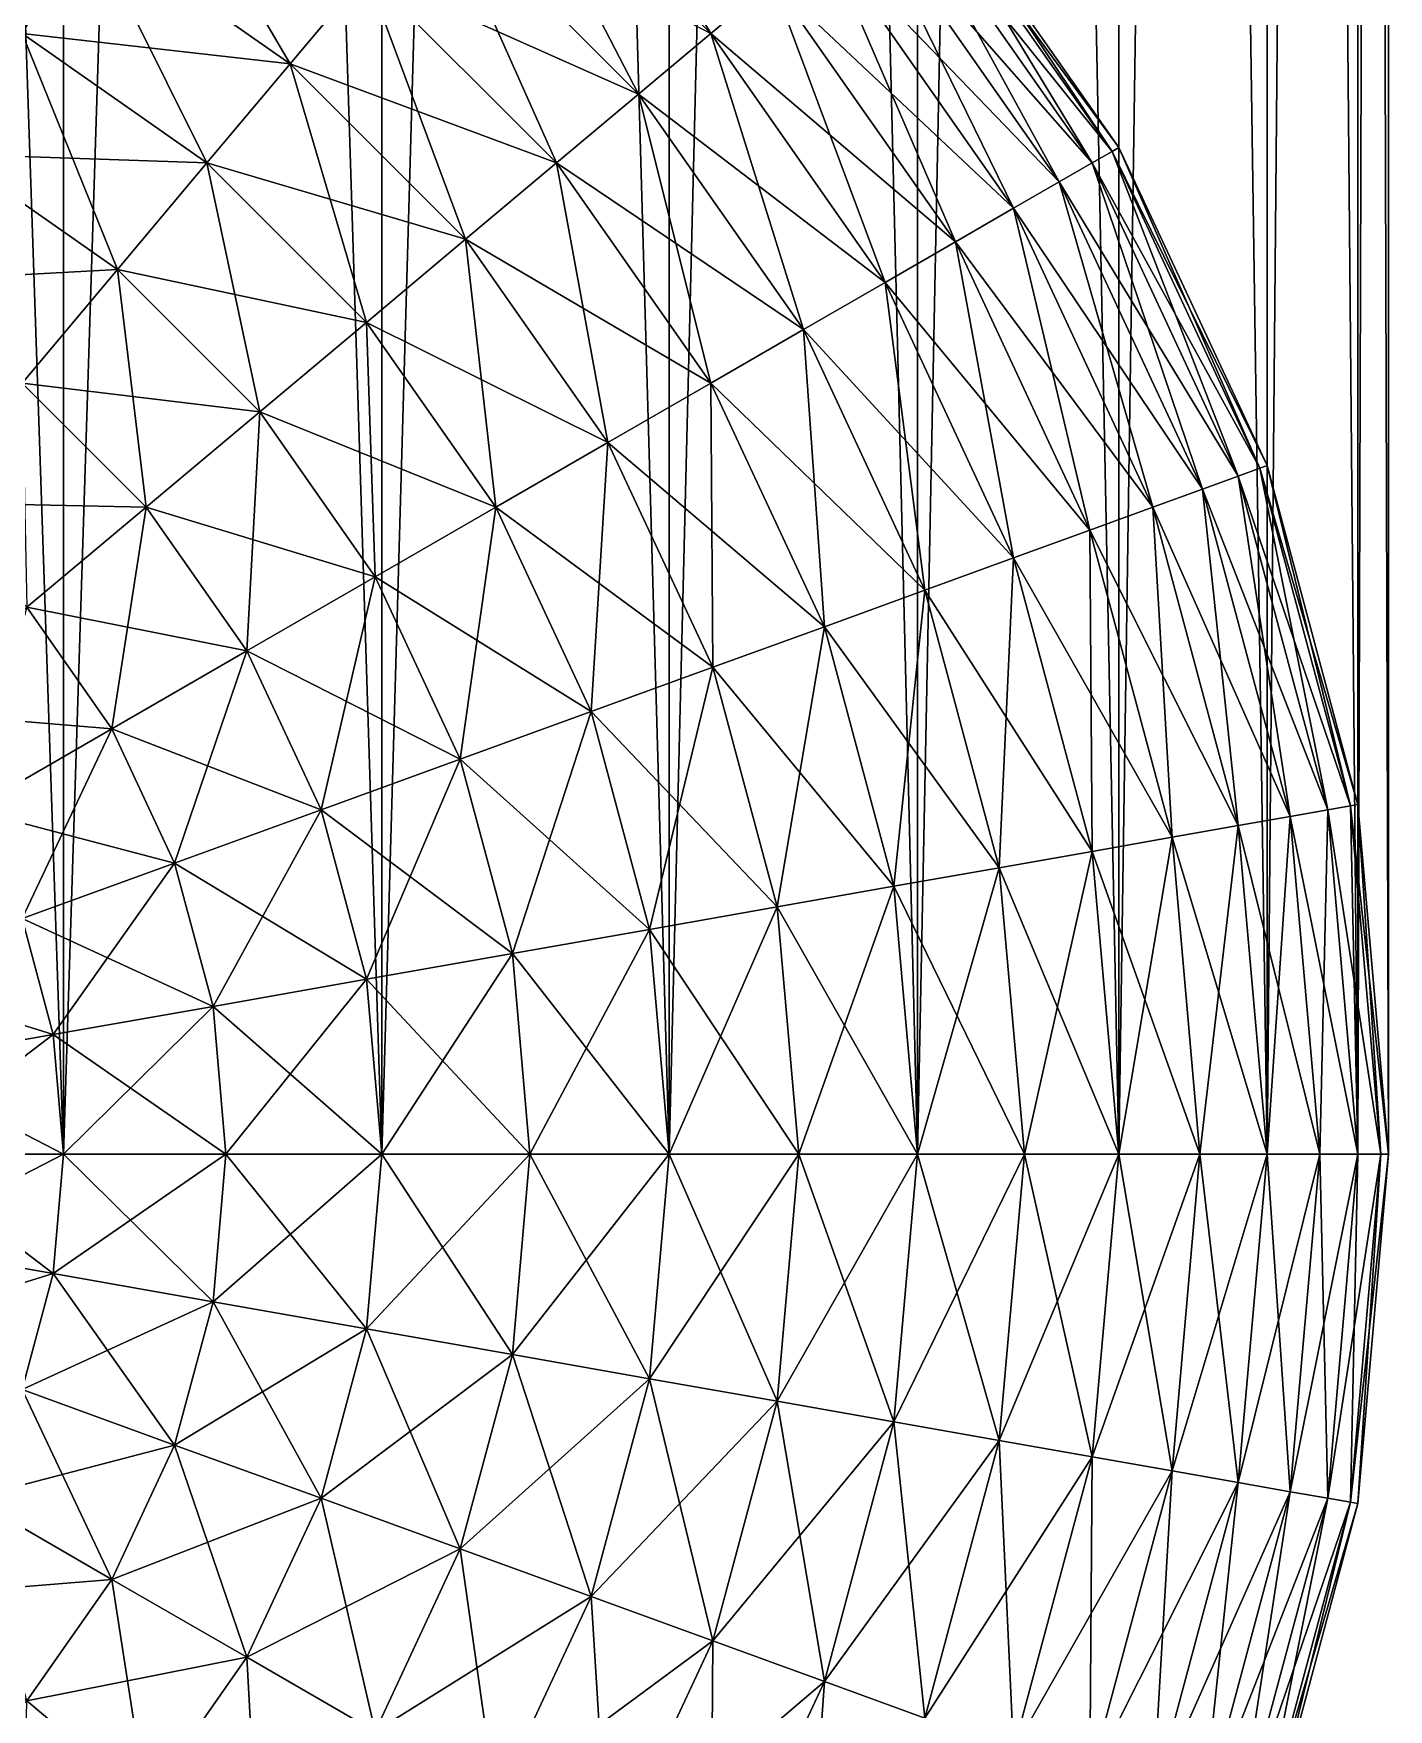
# Model space of a CAD drawing. Header units: metres. Extents: x -7 to 7, y -6 to 6.4.
# Drawn here: x 3.327 to 4, y -5.276 to -4.443 of the extents above; entities that cross this region are included whole.
import ezdxf

# ---------------------------------------------------------------- set-up
doc = ezdxf.new("R2010")
doc.units = ezdxf.units.M

msp = doc.modelspace()

# ---------------------------------------------------------------- linework, layer by layer
at = {"layer": 'Cylinder'}
for points in [[(3.34202, -5, -0.93969), (3.17365, 0, -0.98481), (3.17365, -5, -0.98481)], [(3.34202, -5, -0.93969), (3.34202, 0, -0.93969), (3.17365, 0, -0.98481)], [(3.5, -5, -0.86603), (3.34202, 0, -0.93969), (3.34202, -5, -0.93969)], [(3.5, -5, -0.86603), (3.5, 0, -0.86602), (3.34202, 0, -0.93969)], [(3.64279, -5, -0.76604), (3.5, 0, -0.86602), (3.5, -5, -0.86603)], [(3.64279, -5, -0.76604), (3.64279, 0, -0.76604), (3.5, 0, -0.86602)], [(3.76604, -5, -0.64279), (3.64279, 0, -0.76604), (3.64279, -5, -0.76604)], [(3.76604, -5, -0.64279), (3.76604, 0, -0.64279), (3.64279, 0, -0.76604)], [(3.86602, -5, -0.5), (3.76604, 0, -0.64279), (3.76604, -5, -0.64279)], [(3.86602, -5, -0.5), (3.86602, 0, -0.5), (3.76604, 0, -0.64279)], [(3.93969, -5, -0.34202), (3.86602, 0, -0.5), (3.86602, -5, -0.5)], [(3.93969, -5, -0.34202), (3.93969, 0, -0.34202), (3.86602, 0, -0.5)], [(3.98481, -5, -0.17365), (3.93969, 0, -0.34202), (3.93969, -5, -0.34202)], [(3.98481, -5, -0.17365), (3.98481, 0, -0.17365), (3.93969, 0, -0.34202)], [(3.93969, -5, 0.34202), (3.98481, 0, 0.17365), (3.98481, -5, 0.17365)], [(3.93969, -5, 0.34202), (3.93969, 0, 0.34202), (3.98481, 0, 0.17365)], [(4, -5, 0), (3.98481, 0, -0.17365), (3.98481, -5, -0.17365)], [(4, -5, 0), (4, 0, 0), (3.98481, 0, -0.17365)], [(3.98481, -5, 0.17365), (4, 0, 0), (4, -5, 0)], [(3.98481, -5, 0.17365), (3.98481, 0, 0.17365), (4, 0, 0)], [(3.17365, -5, 0.98481), (3.34202, 0, 0.93969), (3.34202, -5, 0.93969)], [(3.17365, -5, 0.98481), (3.17365, 0, 0.98481), (3.34202, 0, 0.93969)], [(3.34202, -5, 0.93969), (3.5, 0, 0.86603), (3.5, -5, 0.86602)], [(3.34202, -5, 0.93969), (3.34202, 0, 0.93969), (3.5, 0, 0.86603)], [(3.5, -5, 0.86602), (3.64279, 0, 0.76604), (3.64279, -5, 0.76604)], [(3.5, -5, 0.86602), (3.5, 0, 0.86603), (3.64279, 0, 0.76604)], [(3.64279, -5, 0.76604), (3.76604, 0, 0.64279), (3.76604, -5, 0.64279)], [(3.64279, -5, 0.76604), (3.64279, 0, 0.76604), (3.76604, 0, 0.64279)], [(3.76604, -5, 0.64279), (3.86602, 0, 0.5), (3.86602, -5, 0.5)], [(3.76604, -5, 0.64279), (3.76604, 0, 0.64279), (3.86602, 0, 0.5)], [(3.86602, -5, 0.5), (3.93969, 0, 0.34202), (3.93969, -5, 0.34202)], [(3.86602, -5, 0.5), (3.86602, 0, 0.5), (3.93969, 0, 0.34202)], [(3, -5, 0), (3.34202, -5, -0.93969), (3.17365, -5, -0.98481)], [(3, -5, 0), (3.34202, -5, -0.93969), (3, -5, 0)], [(3, -5, 0), (3.5, -5, -0.86603), (3.34202, -5, -0.93969)], [(3, -5, 0), (3.5, -5, -0.86603), (3, -5, 0)], [(3, -5, 0), (3.64279, -5, -0.76604), (3.5, -5, -0.86603)], [(3, -5, 0), (3.64279, -5, -0.76604), (3, -5, 0)], [(3, -5, 0), (3.76604, -5, -0.64279), (3.64279, -5, -0.76604)], [(3, -5, 0), (3.76604, -5, -0.64279), (3, -5, 0)], [(3, -5, 0), (3.86602, -5, -0.5), (3.76604, -5, -0.64279)], [(3, -5, 0), (3.86602, -5, -0.5), (3, -5, 0)], [(3, -5, 0), (3.93969, -5, -0.34202), (3.86602, -5, -0.5)], [(3, -5, 0), (3.93969, -5, -0.34202), (3, -5, 0)], [(3, -5, 0), (3.98481, -5, -0.17365), (3.93969, -5, -0.34202)], [(3, -5, 0), (3.98481, -5, -0.17365), (3, -5, 0)], [(3, -5, 0), (4, -5, 0), (3.98481, -5, -0.17365)], [(3, -5, 0), (4, -5, 0), (3, -5, 0)], [(3, -5, 0), (3.98481, -5, 0.17365), (4, -5, 0)], [(3, -5, 0), (3.98481, -5, 0.17365), (3, -5, 0)], [(3, -5, 0), (3.93969, -5, 0.34202), (3.98481, -5, 0.17365)], [(3, -5, 0), (3.93969, -5, 0.34202), (3, -5, 0)], [(3, -5, 0), (3.86602, -5, 0.5), (3.93969, -5, 0.34202)], [(3, -5, 0), (3.86602, -5, 0.5), (3, -5, 0)], [(3, -5, 0), (3.76604, -5, 0.64279), (3.86602, -5, 0.5)], [(3, -5, 0), (3.76604, -5, 0.64279), (3, -5, 0)], [(3, -5, 0), (3.64279, -5, 0.76604), (3.76604, -5, 0.64279)], [(3, -5, 0), (3.64279, -5, 0.76604), (3, -5, 0)], [(3, -5, 0), (3.5, -5, 0.86602), (3.64279, -5, 0.76604)], [(3, -5, 0), (3.5, -5, 0.86602), (3, -5, 0)], [(3, -5, 0), (3.34202, -5, 0.93969), (3.5, -5, 0.86602)], [(3, -5, 0), (3.34202, -5, 0.93969), (3, -5, 0)], [(3, -5, 0), (3.17365, -5, 0.98481), (3.34202, -5, 0.93969)], [(3.34202, -5, -0.93969), (3.17365, -5, -0.98481), (3.17365, -5, -0.98481)], [(3.34202, -5, -0.93969), (3.34202, -5, -0.93969), (3.17365, -5, -0.98481)], [(3.17365, -5, 0.98481), (3.34202, -5, 0.93969), (3.34202, -5, 0.93969)], [(3.17365, -5, 0.98481), (3.17365, -5, 0.98481), (3.34202, -5, 0.93969)], [(3.5, -5, -0.86603), (3.34202, -5, -0.93969), (3.34202, -5, -0.93969)], [(3.5, -5, -0.86603), (3.5, -5, -0.86603), (3.34202, -5, -0.93969)], [(3.34202, -5, 0.93969), (3.5, -5, 0.86602), (3.5, -5, 0.86602)], [(3.34202, -5, 0.93969), (3.34202, -5, 0.93969), (3.5, -5, 0.86602)], [(3.64279, -5, -0.76604), (3.5, -5, -0.86603), (3.5, -5, -0.86603)], [(3.64279, -5, -0.76604), (3.64279, -5, -0.76604), (3.5, -5, -0.86603)], [(3.5, -5, 0.86602), (3.64279, -5, 0.76604), (3.64279, -5, 0.76604)], [(3.5, -5, 0.86602), (3.5, -5, 0.86602), (3.64279, -5, 0.76604)], [(3.76604, -5, -0.64279), (3.64279, -5, -0.76604), (3.64279, -5, -0.76604)], [(3.76604, -5, -0.64279), (3.76604, -5, -0.64279), (3.64279, -5, -0.76604)], [(3.64279, -5, 0.76604), (3.76604, -5, 0.64279), (3.76604, -5, 0.64279)], [(3.64279, -5, 0.76604), (3.64279, -5, 0.76604), (3.76604, -5, 0.64279)], [(3.86602, -5, -0.5), (3.76604, -5, -0.64279), (3.76604, -5, -0.64279)], [(3.86602, -5, -0.5), (3.86602, -5, -0.5), (3.76604, -5, -0.64279)], [(3.76604, -5, 0.64279), (3.86602, -5, 0.5), (3.86602, -5, 0.5)], [(3.76604, -5, 0.64279), (3.76604, -5, 0.64279), (3.86602, -5, 0.5)], [(3.93969, -5, -0.34202), (3.86602, -5, -0.5), (3.86602, -5, -0.5)], [(3.93969, -5, -0.34202), (3.93969, -5, -0.34202), (3.86602, -5, -0.5)], [(3.86602, -5, 0.5), (3.93969, -5, 0.34202), (3.93969, -5, 0.34202)], [(3.86602, -5, 0.5), (3.86602, -5, 0.5), (3.93969, -5, 0.34202)], [(3.98481, -5, -0.17365), (3.93969, -5, -0.34202), (3.93969, -5, -0.34202)], [(3.98481, -5, -0.17365), (3.98481, -5, -0.17365), (3.93969, -5, -0.34202)], [(3.93969, -5, 0.34202), (3.98481, -5, 0.17365), (3.98481, -5, 0.17365)], [(3.93969, -5, 0.34202), (3.93969, -5, 0.34202), (3.98481, -5, 0.17365)], [(4, -5, 0), (3.98481, -5, -0.17365), (3.98481, -5, -0.17365)], [(4, -5, 0), (4, -5, 0), (3.98481, -5, -0.17365)], [(3.98481, -5, 0.17365), (4, -5, 0), (4, -5, 0)], [(3.98481, -5, 0.17365), (3.98481, -5, 0.17365), (4, -5, 0)]]:
    msp.add_3dface(points, dxfattribs=at)
at = {"layer": 'Sphere'}
for points in [[(3.58256, -4.30573, -0.42262), (3.55667, -4.33659, -0.5), (3.66341, -4.44333, -0.5)], [(3.58256, -4.30573, -0.42262), (3.66341, -4.44333, -0.5), (3.69427, -4.41744, -0.42262)], [(3.24184, -4.33554, -0.70711), (3.32139, -4.44333, -0.76605), (3.35355, -4.38763, -0.70711)], [(3.38302, -4.33659, -0.64279), (3.35355, -4.38763, -0.70711), (3.45452, -4.45832, -0.70711)], [(3.38302, -4.33659, -0.64279), (3.45452, -4.45832, -0.70711), (3.4924, -4.41317, -0.64279)], [(3.55667, -4.33659, -0.5), (3.52654, -4.37249, -0.57358), (3.62751, -4.47346, -0.57358)], [(3.55667, -4.33659, -0.5), (3.62751, -4.47346, -0.57358), (3.66341, -4.44333, -0.5)], [(3.75441, -4.36698, 0.17365), (3.76313, -4.35966, 0.08715), (3.86273, -4.5019, 0.08715)], [(3.76313, -4.35966, -0.08716), (3.75441, -4.36698, -0.17365), (3.85287, -4.50759, -0.17365)], [(3.76313, -4.35966, 0.08715), (3.76604, -4.35721, 0), (3.86602, -4.5, 0)], [(3.76604, -4.35721, 0), (3.76313, -4.35966, -0.08716), (3.86273, -4.5019, -0.08716)], [(3.76313, -4.35966, 0.08715), (3.86602, -4.5, 0), (3.86273, -4.5019, 0.08715)], [(3.76313, -4.35966, -0.08716), (3.85287, -4.50759, -0.17365), (3.86273, -4.5019, -0.08716)], [(3.76604, -4.35721, 0), (3.86273, -4.5019, -0.08716), (3.86602, -4.5, 0)], [(3.73994, -4.37911, 0.25882), (3.75441, -4.36698, 0.17365), (3.85287, -4.50759, 0.17365)], [(3.75441, -4.36698, -0.17365), (3.73994, -4.37911, -0.25882), (3.83652, -4.51704, -0.25882)], [(3.75441, -4.36698, 0.17365), (3.86273, -4.5019, 0.08715), (3.85287, -4.50759, 0.17365)], [(3.75441, -4.36698, -0.17365), (3.83652, -4.51704, -0.25882), (3.85287, -4.50759, -0.17365)], [(3.4924, -4.41317, 0.64279), (3.52654, -4.37249, 0.57358), (3.62751, -4.47346, 0.57358)], [(3.52654, -4.37249, -0.57358), (3.4924, -4.41317, -0.64279), (3.58682, -4.5076, -0.64279)], [(3.52654, -4.37249, 0.57358), (3.66341, -4.44333, 0.5), (3.62751, -4.47346, 0.57358)], [(3.52654, -4.37249, -0.57358), (3.58682, -4.5076, -0.64279), (3.62751, -4.47346, -0.57358)], [(3.71985, -4.39598, 0.34202), (3.73994, -4.37911, 0.25882), (3.83652, -4.51704, 0.25882)], [(3.73994, -4.37911, -0.25882), (3.71985, -4.39598, -0.34202), (3.8138, -4.53015, -0.34202)], [(3.73994, -4.37911, 0.25882), (3.85287, -4.50759, 0.17365), (3.83652, -4.51704, 0.25882)], [(3.73994, -4.37911, -0.25882), (3.8138, -4.53015, -0.34202), (3.83652, -4.51704, -0.25882)], [(3.21985, -4.39598, 0.76604), (3.35355, -4.38763, 0.70711), (3.32139, -4.44333, 0.76604)], [(3.32139, -4.44333, 0.76604), (3.35355, -4.38763, 0.70711), (3.45452, -4.45832, 0.70711)], [(3.35355, -4.38763, -0.70711), (3.32139, -4.44333, -0.76605), (3.41317, -4.5076, -0.76605)], [(3.35355, -4.38763, 0.70711), (3.4924, -4.41317, 0.64279), (3.45452, -4.45832, 0.70711)], [(3.35355, -4.38763, -0.70711), (3.41317, -4.5076, -0.76605), (3.45452, -4.45832, -0.70711)], [(3.69427, -4.41744, 0.42262), (3.71985, -4.39598, 0.34202), (3.8138, -4.53015, 0.34202)], [(3.71985, -4.39598, -0.34202), (3.69427, -4.41744, -0.42262), (3.78488, -4.54684, -0.42262)], [(3.71985, -4.39598, 0.34202), (3.83652, -4.51704, 0.25882), (3.8138, -4.53015, 0.34202)], [(3.71985, -4.39598, -0.34202), (3.78488, -4.54684, -0.42262), (3.8138, -4.53015, -0.34202)], [(3.45452, -4.45832, 0.70711), (3.4924, -4.41317, 0.64279), (3.58682, -4.50759, 0.64279)], [(3.4924, -4.41317, -0.64279), (3.45452, -4.45832, -0.70711), (3.54167, -4.54548, -0.70711)], [(3.4924, -4.41317, 0.64279), (3.62751, -4.47346, 0.57358), (3.58682, -4.50759, 0.64279)], [(3.4924, -4.41317, -0.64279), (3.54167, -4.54548, -0.70711), (3.58682, -4.5076, -0.64279)], [(3.66341, -4.44333, 0.5), (3.69427, -4.41744, 0.42262), (3.78488, -4.54684, 0.42262)], [(3.69427, -4.41744, -0.42262), (3.66341, -4.44333, -0.5), (3.75, -4.56699, -0.5)], [(3.69427, -4.41744, 0.42262), (3.8138, -4.53015, 0.34202), (3.78488, -4.54684, 0.42262)], [(3.69427, -4.41744, -0.42262), (3.75, -4.56699, -0.5), (3.78488, -4.54684, -0.42262)], [(3.28679, -4.50327, 0.81915), (3.32139, -4.44333, 0.76604), (3.41318, -4.50759, 0.76604)], [(3.32139, -4.44333, -0.76605), (3.28679, -4.50327, -0.81915), (3.36869, -4.56061, -0.81915)], [(3.32139, -4.44333, 0.76604), (3.45452, -4.45832, 0.70711), (3.41318, -4.50759, 0.76604)], [(3.32139, -4.44333, -0.76605), (3.36869, -4.56061, -0.81915), (3.41317, -4.5076, -0.76605)], [(3.62751, -4.47346, 0.57358), (3.66341, -4.44333, 0.5), (3.75, -4.56699, 0.5)], [(3.66341, -4.44333, -0.5), (3.62751, -4.47346, -0.57358), (3.70941, -4.59042, -0.57358)], [(3.66341, -4.44333, 0.5), (3.78488, -4.54684, 0.42262), (3.75, -4.56699, 0.5)], [(3.66341, -4.44333, -0.5), (3.70941, -4.59042, -0.57358), (3.75, -4.56699, -0.5)], [(3.45452, -4.45832, -0.70711), (3.41317, -4.5076, -0.76605), (3.4924, -4.58682, -0.76605)], [(3.41318, -4.50759, 0.76604), (3.45452, -4.45832, 0.70711), (3.54167, -4.54548, 0.70711)], [(3.45452, -4.45832, 0.70711), (3.58682, -4.50759, 0.64279), (3.54167, -4.54548, 0.70711)], [(3.45452, -4.45832, -0.70711), (3.4924, -4.58682, -0.76605), (3.54167, -4.54548, -0.70711)], [(3.58682, -4.50759, 0.64279), (3.62751, -4.47346, 0.57358), (3.70941, -4.59042, 0.57358)], [(3.62751, -4.47346, -0.57358), (3.58682, -4.5076, -0.64279), (3.66341, -4.61698, -0.64279)], [(3.62751, -4.47346, 0.57358), (3.75, -4.56699, 0.5), (3.70941, -4.59042, 0.57358)], [(3.62751, -4.47346, -0.57358), (3.66341, -4.61698, -0.64279), (3.70941, -4.59042, -0.57358)], [(3.25, -4.56699, 0.86602), (3.28679, -4.50327, 0.81915), (3.36869, -4.56061, 0.81915)], [(3.28679, -4.50327, 0.81915), (3.41318, -4.50759, 0.76604), (3.36869, -4.56061, 0.81915)], [(3.28679, -4.50327, -0.81915), (3.32139, -4.61698, -0.86603), (3.36869, -4.56061, -0.81915)], [(3.85287, -4.50759, 0.17365), (3.86273, -4.5019, 0.08715), (3.93612, -4.65928, 0.08715)], [(3.86273, -4.5019, -0.08716), (3.85287, -4.50759, -0.17365), (3.92542, -4.66317, -0.17365)], [(3.86273, -4.5019, 0.08715), (3.86602, -4.5, 0), (3.93969, -4.65798, 0)], [(3.86602, -4.5, 0), (3.86273, -4.5019, -0.08716), (3.93612, -4.65928, -0.08716)], [(3.86273, -4.5019, 0.08715), (3.93969, -4.65798, 0), (3.93612, -4.65928, 0.08715)], [(3.86273, -4.5019, -0.08716), (3.92542, -4.66317, -0.17365), (3.93612, -4.65928, -0.08716)], [(3.86602, -4.5, 0), (3.93612, -4.65928, -0.08716), (3.93969, -4.65798, 0)], [(3.36869, -4.56061, 0.81915), (3.41318, -4.50759, 0.76604), (3.4924, -4.58682, 0.76604)], [(3.41317, -4.5076, -0.76605), (3.36869, -4.56061, -0.81915), (3.43938, -4.63131, -0.81915)], [(3.41317, -4.5076, -0.76605), (3.43938, -4.63131, -0.81915), (3.4924, -4.58682, -0.76605)], [(3.41318, -4.50759, 0.76604), (3.54167, -4.54548, 0.70711), (3.4924, -4.58682, 0.76604)], [(3.54167, -4.54548, 0.70711), (3.58682, -4.50759, 0.64279), (3.66341, -4.61698, 0.64279)], [(3.58682, -4.5076, -0.64279), (3.54167, -4.54548, -0.70711), (3.61237, -4.64645, -0.70711)], [(3.58682, -4.50759, 0.64279), (3.70941, -4.59042, 0.57358), (3.66341, -4.61698, 0.64279)], [(3.58682, -4.5076, -0.64279), (3.61237, -4.64645, -0.70711), (3.66341, -4.61698, -0.64279)], [(3.83652, -4.51704, 0.25882), (3.85287, -4.50759, 0.17365), (3.92542, -4.66317, 0.17365)], [(3.85287, -4.50759, -0.17365), (3.83652, -4.51704, -0.25882), (3.90767, -4.66963, -0.25882)], [(3.85287, -4.50759, 0.17365), (3.93612, -4.65928, 0.08715), (3.92542, -4.66317, 0.17365)], [(3.85287, -4.50759, -0.17365), (3.90767, -4.66963, -0.25882), (3.92542, -4.66317, -0.17365)], [(3.8138, -4.53015, 0.34202), (3.83652, -4.51704, 0.25882), (3.90767, -4.66963, 0.25882)], [(3.83652, -4.51704, -0.25882), (3.8138, -4.53015, -0.34202), (3.88302, -4.6786, -0.34202)], [(3.83652, -4.51704, 0.25882), (3.92542, -4.66317, 0.17365), (3.90767, -4.66963, 0.25882)], [(3.83652, -4.51704, -0.25882), (3.88302, -4.6786, -0.34202), (3.90767, -4.66963, -0.25882)], [(3.78488, -4.54684, 0.42262), (3.8138, -4.53015, 0.34202), (3.88302, -4.6786, 0.34202)], [(3.8138, -4.53015, -0.34202), (3.78488, -4.54684, -0.42262), (3.85165, -4.69002, -0.42262)], [(3.8138, -4.53015, 0.34202), (3.90767, -4.66963, 0.25882), (3.88302, -4.6786, 0.34202)], [(3.8138, -4.53015, -0.34202), (3.85165, -4.69002, -0.42262), (3.88302, -4.6786, -0.34202)], [(3.4924, -4.58682, 0.76604), (3.54167, -4.54548, 0.70711), (3.61237, -4.64645, 0.70711)], [(3.54167, -4.54548, -0.70711), (3.4924, -4.58682, -0.76605), (3.55667, -4.67861, -0.76605)], [(3.54167, -4.54548, 0.70711), (3.66341, -4.61698, 0.64279), (3.61237, -4.64645, 0.70711)], [(3.54167, -4.54548, -0.70711), (3.55667, -4.67861, -0.76605), (3.61237, -4.64645, -0.70711)], [(3.75, -4.56699, 0.5), (3.78488, -4.54684, 0.42262), (3.85165, -4.69002, 0.42262)], [(3.78488, -4.54684, -0.42262), (3.75, -4.56699, -0.5), (3.8138, -4.7038, -0.5)], [(3.78488, -4.54684, 0.42262), (3.88302, -4.6786, 0.34202), (3.85165, -4.69002, 0.42262)], [(3.78488, -4.54684, -0.42262), (3.8138, -4.7038, -0.5), (3.85165, -4.69002, -0.42262)], [(3.25, -4.56699, 0.86602), (3.36869, -4.56061, 0.81915), (3.32139, -4.61698, 0.86602)], [(3.32139, -4.61698, 0.86602), (3.36869, -4.56061, 0.81915), (3.43938, -4.63131, 0.81915)], [(3.36869, -4.56061, -0.81915), (3.32139, -4.61698, -0.86603), (3.38302, -4.67861, -0.86603)], [(3.36869, -4.56061, 0.81915), (3.4924, -4.58682, 0.76604), (3.43938, -4.63131, 0.81915)], [(3.36869, -4.56061, -0.81915), (3.38302, -4.67861, -0.86603), (3.43938, -4.63131, -0.81915)], [(3.70941, -4.59042, 0.57358), (3.75, -4.56699, 0.5), (3.8138, -4.7038, 0.5)], [(3.75, -4.56699, -0.5), (3.70941, -4.59042, -0.57358), (3.76975, -4.71983, -0.57358)], [(3.75, -4.56699, 0.5), (3.85165, -4.69002, 0.42262), (3.8138, -4.7038, 0.5)], [(3.75, -4.56699, -0.5), (3.76975, -4.71983, -0.57358), (3.8138, -4.7038, -0.5)], [(3.43938, -4.63131, 0.81915), (3.4924, -4.58682, 0.76604), (3.55667, -4.6786, 0.76604)], [(3.4924, -4.58682, -0.76605), (3.43938, -4.63131, -0.81915), (3.49673, -4.71321, -0.81915)], [(3.4924, -4.58682, 0.76604), (3.61237, -4.64645, 0.70711), (3.55667, -4.6786, 0.76604)], [(3.4924, -4.58682, -0.76605), (3.49673, -4.71321, -0.81915), (3.55667, -4.67861, -0.76605)], [(3.66341, -4.61698, 0.64279), (3.70941, -4.59042, 0.57358), (3.76975, -4.71983, 0.57358)], [(3.70941, -4.59042, -0.57358), (3.66341, -4.61698, -0.64279), (3.71985, -4.738, -0.64279)], [(3.70941, -4.59042, 0.57358), (3.8138, -4.7038, 0.5), (3.76975, -4.71983, 0.57358)], [(3.70941, -4.59042, -0.57358), (3.71985, -4.738, -0.64279), (3.76975, -4.71983, -0.57358)], [(3.27165, -4.67625, 0.90631), (3.32139, -4.61698, 0.86602), (3.38302, -4.67861, 0.86602)], [(3.32139, -4.61698, 0.86602), (3.43938, -4.63131, 0.81915), (3.38302, -4.67861, 0.86602)], [(3.32139, -4.61698, -0.86603), (3.32374, -4.72835, -0.90631), (3.38302, -4.67861, -0.86603)], [(3.61237, -4.64645, 0.70711), (3.66341, -4.61698, 0.64279), (3.71985, -4.738, 0.64279)], [(3.66341, -4.61698, -0.64279), (3.61237, -4.64645, -0.70711), (3.66446, -4.75815, -0.70711)], [(3.66341, -4.61698, 0.64279), (3.76975, -4.71983, 0.57358), (3.71985, -4.738, 0.64279)], [(3.66341, -4.61698, -0.64279), (3.66446, -4.75815, -0.70711), (3.71985, -4.738, -0.64279)], [(3.38302, -4.67861, 0.86602), (3.43938, -4.63131, 0.81915), (3.49673, -4.71321, 0.81915)], [(3.43938, -4.63131, -0.81915), (3.38302, -4.67861, -0.86603), (3.43301, -4.75, -0.86603)], [(3.43938, -4.63131, -0.81915), (3.43301, -4.75, -0.86603), (3.49673, -4.71321, -0.81915)], [(3.43938, -4.63131, 0.81915), (3.55667, -4.6786, 0.76604), (3.49673, -4.71321, 0.81915)], [(3.55667, -4.6786, 0.76604), (3.61237, -4.64645, 0.70711), (3.66446, -4.75815, 0.70711)], [(3.61237, -4.64645, -0.70711), (3.55667, -4.67861, -0.76605), (3.60402, -4.78015, -0.76605)], [(3.61237, -4.64645, -0.70711), (3.60402, -4.78015, -0.76605), (3.66446, -4.75815, -0.70711)], [(3.61237, -4.64645, 0.70711), (3.71985, -4.738, 0.64279), (3.66446, -4.75815, 0.70711)], [(3.92542, -4.66317, 0.17365), (3.93612, -4.65928, 0.08715), (3.98106, -4.82701, 0.08715)], [(3.93612, -4.65928, -0.08716), (3.92542, -4.66317, -0.17365), (3.96985, -4.82899, -0.17365)], [(3.93612, -4.65928, 0.08715), (3.93969, -4.65798, 0), (3.98481, -4.82635, 0)], [(3.93969, -4.65798, 0), (3.93612, -4.65928, -0.08716), (3.98106, -4.82701, -0.08716)], [(3.93612, -4.65928, 0.08715), (3.98481, -4.82635, 0), (3.98106, -4.82701, 0.08715)], [(3.93612, -4.65928, -0.08716), (3.96985, -4.82899, -0.17365), (3.98106, -4.82701, -0.08716)], [(3.93969, -4.65798, 0), (3.98106, -4.82701, -0.08716), (3.98481, -4.82635, 0)], [(3.88302, -4.6786, 0.34202), (3.90767, -4.66963, 0.25882), (3.95125, -4.83227, 0.25882)], [(3.90767, -4.66963, -0.25882), (3.88302, -4.6786, -0.34202), (3.92542, -4.83682, -0.34202)], [(3.90767, -4.66963, 0.25882), (3.92542, -4.66317, 0.17365), (3.96985, -4.82899, 0.17365)], [(3.92542, -4.66317, -0.17365), (3.90767, -4.66963, -0.25882), (3.95125, -4.83227, -0.25882)], [(3.90767, -4.66963, 0.25882), (3.96985, -4.82899, 0.17365), (3.95125, -4.83227, 0.25882)], [(3.90767, -4.66963, -0.25882), (3.92542, -4.83682, -0.34202), (3.95125, -4.83227, -0.25882)], [(3.92542, -4.66317, 0.17365), (3.98106, -4.82701, 0.08715), (3.96985, -4.82899, 0.17365)], [(3.92542, -4.66317, -0.17365), (3.95125, -4.83227, -0.25882), (3.96985, -4.82899, -0.17365)], [(3.27165, -4.67625, 0.90631), (3.38302, -4.67861, 0.86602), (3.32374, -4.72834, 0.90631)], [(3.32374, -4.72834, 0.90631), (3.38302, -4.67861, 0.86602), (3.43301, -4.75, 0.86602)], [(3.38302, -4.67861, -0.86603), (3.32374, -4.72835, -0.90631), (3.366, -4.78869, -0.90631)], [(3.38302, -4.67861, -0.86603), (3.366, -4.78869, -0.90631), (3.43301, -4.75, -0.86603)], [(3.38302, -4.67861, 0.86602), (3.49673, -4.71321, 0.81915), (3.43301, -4.75, 0.86602)], [(3.49673, -4.71321, 0.81915), (3.55667, -4.6786, 0.76604), (3.60402, -4.78015, 0.76604)], [(3.55667, -4.67861, -0.76605), (3.49673, -4.71321, -0.81915), (3.53898, -4.80382, -0.81915)], [(3.55667, -4.67861, -0.76605), (3.53898, -4.80382, -0.81915), (3.60402, -4.78015, -0.76605)], [(3.55667, -4.6786, 0.76604), (3.66446, -4.75815, 0.70711), (3.60402, -4.78015, 0.76604)], [(3.85165, -4.69002, 0.42262), (3.88302, -4.6786, 0.34202), (3.92542, -4.83682, 0.34202)], [(3.88302, -4.6786, -0.34202), (3.85165, -4.69002, -0.42262), (3.89254, -4.84262, -0.42262)], [(3.88302, -4.6786, 0.34202), (3.95125, -4.83227, 0.25882), (3.92542, -4.83682, 0.34202)], [(3.88302, -4.6786, -0.34202), (3.89254, -4.84262, -0.42262), (3.92542, -4.83682, -0.34202)], [(3.8138, -4.7038, 0.5), (3.85165, -4.69002, 0.42262), (3.89254, -4.84262, 0.42262)], [(3.85165, -4.69002, -0.42262), (3.8138, -4.7038, -0.5), (3.85287, -4.84961, -0.5)], [(3.85165, -4.69002, 0.42262), (3.92542, -4.83682, 0.34202), (3.89254, -4.84262, 0.42262)], [(3.85165, -4.69002, -0.42262), (3.85287, -4.84961, -0.5), (3.89254, -4.84262, -0.42262)], [(3.76975, -4.71983, 0.57358), (3.8138, -4.7038, 0.5), (3.85287, -4.84961, 0.5)], [(3.8138, -4.7038, -0.5), (3.76975, -4.71983, -0.57358), (3.80671, -4.85775, -0.57358)], [(3.8138, -4.7038, -0.5), (3.80671, -4.85775, -0.57358), (3.85287, -4.84961, -0.5)], [(3.8138, -4.7038, 0.5), (3.89254, -4.84262, 0.42262), (3.85287, -4.84961, 0.5)], [(3.43301, -4.75, 0.86602), (3.49673, -4.71321, 0.81915), (3.53898, -4.80382, 0.81915)], [(3.49673, -4.71321, -0.81915), (3.43301, -4.75, -0.86603), (3.46985, -4.82899, -0.86603)], [(3.49673, -4.71321, -0.81915), (3.46985, -4.82899, -0.86603), (3.53898, -4.80382, -0.81915)], [(3.49673, -4.71321, 0.81915), (3.60402, -4.78015, 0.76604), (3.53898, -4.80382, 0.81915)], [(3.71985, -4.738, 0.64279), (3.76975, -4.71983, 0.57358), (3.80671, -4.85775, 0.57358)], [(3.76975, -4.71983, -0.57358), (3.71985, -4.738, -0.64279), (3.75441, -4.86698, -0.64279)], [(3.76975, -4.71983, -0.57358), (3.75441, -4.86698, -0.64279), (3.80671, -4.85775, -0.57358)], [(3.76975, -4.71983, 0.57358), (3.85287, -4.84961, 0.5), (3.80671, -4.85775, 0.57358)], [(3.262, -4.78015, 0.93969), (3.32374, -4.72834, 0.90631), (3.366, -4.78869, 0.90631)], [(3.32374, -4.72835, -0.90631), (3.2962, -4.82899, -0.93969), (3.366, -4.78869, -0.90631)], [(3.32374, -4.72834, 0.90631), (3.43301, -4.75, 0.86602), (3.366, -4.78869, 0.90631)], [(3.66446, -4.75815, 0.70711), (3.71985, -4.738, 0.64279), (3.75441, -4.86698, 0.64279)], [(3.71985, -4.738, -0.64279), (3.66446, -4.75815, -0.70711), (3.69636, -4.87721, -0.70711)], [(3.71985, -4.738, -0.64279), (3.69636, -4.87721, -0.70711), (3.75441, -4.86698, -0.64279)], [(3.71985, -4.738, 0.64279), (3.80671, -4.85775, 0.57358), (3.75441, -4.86698, 0.64279)], [(3.366, -4.78869, 0.90631), (3.43301, -4.75, 0.86602), (3.46985, -4.82899, 0.86602)], [(3.43301, -4.75, -0.86603), (3.366, -4.78869, -0.90631), (3.39713, -4.85545, -0.90631)], [(3.43301, -4.75, -0.86603), (3.39713, -4.85545, -0.90631), (3.46985, -4.82899, -0.86603)], [(3.43301, -4.75, 0.86602), (3.53898, -4.80382, 0.81915), (3.46985, -4.82899, 0.86602)], [(3.60402, -4.78015, 0.76604), (3.66446, -4.75815, 0.70711), (3.69636, -4.87721, 0.70711)], [(3.66446, -4.75815, -0.70711), (3.60402, -4.78015, -0.76605), (3.63302, -4.88838, -0.76605)], [(3.66446, -4.75815, -0.70711), (3.63302, -4.88838, -0.76605), (3.69636, -4.87721, -0.70711)], [(3.66446, -4.75815, 0.70711), (3.75441, -4.86698, 0.64279), (3.69636, -4.87721, 0.70711)], [(3.262, -4.78015, 0.93969), (3.366, -4.78869, 0.90631), (3.2962, -4.82899, 0.93969)], [(3.53898, -4.80382, 0.81915), (3.60402, -4.78015, 0.76604), (3.63302, -4.88838, 0.76604)], [(3.60402, -4.78015, -0.76605), (3.53898, -4.80382, -0.81915), (3.56486, -4.9004, -0.81915)], [(3.60402, -4.78015, -0.76605), (3.56486, -4.9004, -0.81915), (3.63302, -4.88838, -0.76605)], [(3.60402, -4.78015, 0.76604), (3.69636, -4.87721, 0.70711), (3.63302, -4.88838, 0.76604)], [(3.2962, -4.82899, 0.93969), (3.366, -4.78869, 0.90631), (3.39713, -4.85545, 0.90631)], [(3.366, -4.78869, -0.90631), (3.2962, -4.82899, -0.93969), (3.32139, -4.88302, -0.93969)], [(3.366, -4.78869, -0.90631), (3.32139, -4.88302, -0.93969), (3.39713, -4.85545, -0.90631)], [(3.366, -4.78869, 0.90631), (3.46985, -4.82899, 0.86602), (3.39713, -4.85545, 0.90631)], [(3.46985, -4.82899, 0.86602), (3.53898, -4.80382, 0.81915), (3.56486, -4.9004, 0.81915)], [(3.53898, -4.80382, -0.81915), (3.46985, -4.82899, -0.86603), (3.4924, -4.91317, -0.86603)], [(3.53898, -4.80382, -0.81915), (3.4924, -4.91317, -0.86603), (3.56486, -4.9004, -0.81915)], [(3.53898, -4.80382, 0.81915), (3.63302, -4.88838, 0.76604), (3.56486, -4.9004, 0.81915)], [(3.96985, -4.82899, 0.17365), (3.98106, -4.82701, 0.08715), (3.99619, -5, 0.08715)], [(3.98106, -4.82701, -0.08716), (3.96985, -4.82899, -0.17365), (3.98481, -5, -0.17365)], [(3.98106, -4.82701, 0.08715), (3.98481, -4.82635, 0), (4, -5, 0)], [(3.98481, -4.82635, 0), (3.98106, -4.82701, -0.08716), (3.99619, -5, -0.08716)], [(3.98106, -4.82701, 0.08715), (4, -5, 0), (3.99619, -5, 0.08715)], [(3.98106, -4.82701, -0.08716), (3.98481, -5, -0.17365), (3.99619, -5, -0.08716)], [(3.98481, -4.82635, 0), (3.99619, -5, -0.08716), (4, -5, 0)], [(3.2962, -4.82899, 0.93969), (3.39713, -4.85545, 0.90631), (3.32139, -4.88302, 0.93969)], [(3.39713, -4.85545, 0.90631), (3.46985, -4.82899, 0.86602), (3.4924, -4.91317, 0.86602)], [(3.46985, -4.82899, -0.86603), (3.39713, -4.85545, -0.90631), (3.4162, -4.92661, -0.90631)], [(3.46985, -4.82899, -0.86603), (3.4162, -4.92661, -0.90631), (3.4924, -4.91317, -0.86603)], [(3.46985, -4.82899, 0.86602), (3.56486, -4.9004, 0.81915), (3.4924, -4.91317, 0.86602)], [(3.89254, -4.84262, 0.42262), (3.92542, -4.83682, 0.34202), (3.93969, -5, 0.34202)], [(3.92542, -4.83682, -0.34202), (3.89254, -4.84262, -0.42262), (3.90631, -5, -0.42262)], [(3.92542, -4.83682, -0.34202), (3.90631, -5, -0.42262), (3.93969, -5, -0.34202)], [(3.92542, -4.83682, 0.34202), (3.95125, -4.83227, 0.25882), (3.96593, -5, 0.25882)], [(3.95125, -4.83227, -0.25882), (3.92542, -4.83682, -0.34202), (3.93969, -5, -0.34202)], [(3.92542, -4.83682, 0.34202), (3.96593, -5, 0.25882), (3.93969, -5, 0.34202)], [(3.95125, -4.83227, -0.25882), (3.93969, -5, -0.34202), (3.96593, -5, -0.25882)], [(3.95125, -4.83227, 0.25882), (3.96985, -4.82899, 0.17365), (3.98481, -5, 0.17365)], [(3.96985, -4.82899, -0.17365), (3.95125, -4.83227, -0.25882), (3.96593, -5, -0.25882)], [(3.95125, -4.83227, 0.25882), (3.98481, -5, 0.17365), (3.96593, -5, 0.25882)], [(3.96985, -4.82899, -0.17365), (3.96593, -5, -0.25882), (3.98481, -5, -0.17365)], [(3.96985, -4.82899, 0.17365), (3.99619, -5, 0.08715), (3.98481, -5, 0.17365)], [(3.85287, -4.84961, 0.5), (3.89254, -4.84262, 0.42262), (3.90631, -5, 0.42262)], [(3.89254, -4.84262, -0.42262), (3.85287, -4.84961, -0.5), (3.86602, -5, -0.5)], [(3.89254, -4.84262, -0.42262), (3.86602, -5, -0.5), (3.90631, -5, -0.42262)], [(3.89254, -4.84262, 0.42262), (3.93969, -5, 0.34202), (3.90631, -5, 0.42262)], [(3.80671, -4.85775, 0.57358), (3.85287, -4.84961, 0.5), (3.86602, -5, 0.5)], [(3.85287, -4.84961, -0.5), (3.80671, -4.85775, -0.57358), (3.81915, -5, -0.57358)], [(3.85287, -4.84961, -0.5), (3.81915, -5, -0.57358), (3.86602, -5, -0.5)], [(3.85287, -4.84961, 0.5), (3.90631, -5, 0.42262), (3.86602, -5, 0.5)], [(3.32139, -4.88302, 0.93969), (3.39713, -4.85545, 0.90631), (3.4162, -4.92661, 0.90631)], [(3.39713, -4.85545, -0.90631), (3.32139, -4.88302, -0.93969), (3.33682, -4.94061, -0.93969)], [(3.39713, -4.85545, -0.90631), (3.33682, -4.94061, -0.93969), (3.4162, -4.92661, -0.90631)], [(3.39713, -4.85545, 0.90631), (3.4924, -4.91317, 0.86602), (3.4162, -4.92661, 0.90631)], [(3.75441, -4.86698, 0.64279), (3.80671, -4.85775, 0.57358), (3.81915, -5, 0.57358)], [(3.80671, -4.85775, -0.57358), (3.75441, -4.86698, -0.64279), (3.76604, -5, -0.64279)], [(3.80671, -4.85775, -0.57358), (3.76604, -5, -0.64279), (3.81915, -5, -0.57358)], [(3.80671, -4.85775, 0.57358), (3.86602, -5, 0.5), (3.81915, -5, 0.57358)], [(3.69636, -4.87721, 0.70711), (3.75441, -4.86698, 0.64279), (3.76604, -5, 0.64279)], [(3.75441, -4.86698, -0.64279), (3.69636, -4.87721, -0.70711), (3.70711, -5, -0.70711)], [(3.75441, -4.86698, -0.64279), (3.70711, -5, -0.70711), (3.76604, -5, -0.64279)], [(3.75441, -4.86698, 0.64279), (3.81915, -5, 0.57358), (3.76604, -5, 0.64279)], [(3.63302, -4.88838, 0.76604), (3.69636, -4.87721, 0.70711), (3.70711, -5, 0.70711)], [(3.69636, -4.87721, -0.70711), (3.63302, -4.88838, -0.76605), (3.64279, -5, -0.76605)], [(3.69636, -4.87721, -0.70711), (3.64279, -5, -0.76605), (3.70711, -5, -0.70711)], [(3.69636, -4.87721, 0.70711), (3.76604, -5, 0.64279), (3.70711, -5, 0.70711)], [(3.24321, -4.91148, 0.96592), (3.32139, -4.88302, 0.93969), (3.33682, -4.94061, 0.93969)], [(3.32139, -4.88302, -0.93969), (3.25489, -4.95506, -0.96593), (3.33682, -4.94061, -0.93969)], [(3.32139, -4.88302, 0.93969), (3.4162, -4.92661, 0.90631), (3.33682, -4.94061, 0.93969)], [(3.56486, -4.9004, 0.81915), (3.63302, -4.88838, 0.76604), (3.64279, -5, 0.76604)], [(3.63302, -4.88838, -0.76605), (3.56486, -4.9004, -0.81915), (3.57358, -5, -0.81915)], [(3.63302, -4.88838, -0.76605), (3.57358, -5, -0.81915), (3.64279, -5, -0.76605)], [(3.63302, -4.88838, 0.76604), (3.70711, -5, 0.70711), (3.64279, -5, 0.76604)], [(3.4924, -4.91317, 0.86602), (3.56486, -4.9004, 0.81915), (3.57358, -5, 0.81915)], [(3.56486, -4.9004, -0.81915), (3.4924, -4.91317, -0.86603), (3.5, -5, -0.86603)], [(3.56486, -4.9004, -0.81915), (3.5, -5, -0.86603), (3.57358, -5, -0.81915)], [(3.56486, -4.9004, 0.81915), (3.64279, -5, 0.76604), (3.57358, -5, 0.81915)], [(3.24321, -4.91148, 0.96592), (3.33682, -4.94061, 0.93969), (3.25489, -4.95506, 0.96592)], [(3.4162, -4.92661, 0.90631), (3.4924, -4.91317, 0.86602), (3.5, -5, 0.86602)], [(3.4924, -4.91317, -0.86603), (3.4162, -4.92661, -0.90631), (3.42262, -5, -0.90631)], [(3.4924, -4.91317, -0.86603), (3.42262, -5, -0.90631), (3.5, -5, -0.86603)], [(3.4924, -4.91317, 0.86602), (3.57358, -5, 0.81915), (3.5, -5, 0.86602)], [(3.33682, -4.94061, 0.93969), (3.4162, -4.92661, 0.90631), (3.42262, -5, 0.90631)], [(3.4162, -4.92661, -0.90631), (3.33682, -4.94061, -0.93969), (3.34202, -5, -0.93969)], [(3.4162, -4.92661, -0.90631), (3.34202, -5, -0.93969), (3.42262, -5, -0.90631)], [(3.4162, -4.92661, 0.90631), (3.5, -5, 0.86602), (3.42262, -5, 0.90631)], [(3.25489, -4.95506, 0.96592), (3.33682, -4.94061, 0.93969), (3.34202, -5, 0.93969)], [(3.33682, -4.94061, -0.93969), (3.25489, -4.95506, -0.96593), (3.25882, -5, -0.96593)], [(3.33682, -4.94061, -0.93969), (3.25882, -5, -0.96593), (3.34202, -5, -0.93969)], [(3.33682, -4.94061, 0.93969), (3.42262, -5, 0.90631), (3.34202, -5, 0.93969)], [(3.25489, -4.95506, 0.96592), (3.34202, -5, 0.93969), (3.25882, -5, 0.96592)], [(3.25882, -5, 0.96592), (3.33682, -5.05939, 0.93969), (3.25489, -5.04494, 0.96592)], [(3.34202, -5, -0.93969), (3.25489, -5.04494, -0.96593), (3.33682, -5.05939, -0.93969)], [(3.34202, -5, -0.93969), (3.25882, -5, -0.96593), (3.25489, -5.04494, -0.96593)], [(3.25882, -5, 0.96592), (3.34202, -5, 0.93969), (3.33682, -5.05939, 0.93969)], [(3.34202, -5, 0.93969), (3.4162, -5.07339, 0.90631), (3.33682, -5.05939, 0.93969)], [(3.42262, -5, -0.90631), (3.33682, -5.05939, -0.93969), (3.4162, -5.07339, -0.90631)], [(3.42262, -5, -0.90631), (3.34202, -5, -0.93969), (3.33682, -5.05939, -0.93969)], [(3.34202, -5, 0.93969), (3.42262, -5, 0.90631), (3.4162, -5.07339, 0.90631)], [(3.42262, -5, 0.90631), (3.4924, -5.08682, 0.86602), (3.4162, -5.07339, 0.90631)], [(3.5, -5, -0.86603), (3.4162, -5.07339, -0.90631), (3.4924, -5.08682, -0.86603)], [(3.5, -5, -0.86603), (3.42262, -5, -0.90631), (3.4162, -5.07339, -0.90631)], [(3.42262, -5, 0.90631), (3.5, -5, 0.86602), (3.4924, -5.08682, 0.86602)], [(3.5, -5, 0.86602), (3.56486, -5.0996, 0.81915), (3.4924, -5.08682, 0.86602)], [(3.57358, -5, -0.81915), (3.4924, -5.08682, -0.86603), (3.56486, -5.0996, -0.81915)], [(3.57358, -5, -0.81915), (3.5, -5, -0.86603), (3.4924, -5.08682, -0.86603)], [(3.5, -5, 0.86602), (3.57358, -5, 0.81915), (3.56486, -5.0996, 0.81915)], [(3.57358, -5, 0.81915), (3.63302, -5.11162, 0.76604), (3.56486, -5.0996, 0.81915)], [(3.64279, -5, -0.76605), (3.56486, -5.0996, -0.81915), (3.63302, -5.11162, -0.76605)], [(3.64279, -5, -0.76605), (3.57358, -5, -0.81915), (3.56486, -5.0996, -0.81915)], [(3.57358, -5, 0.81915), (3.64279, -5, 0.76604), (3.63302, -5.11162, 0.76604)], [(3.64279, -5, 0.76604), (3.69636, -5.12279, 0.70711), (3.63302, -5.11162, 0.76604)], [(3.70711, -5, -0.70711), (3.63302, -5.11162, -0.76605), (3.69636, -5.12279, -0.70711)], [(3.70711, -5, -0.70711), (3.64279, -5, -0.76605), (3.63302, -5.11162, -0.76605)], [(3.64279, -5, 0.76604), (3.70711, -5, 0.70711), (3.69636, -5.12279, 0.70711)], [(3.70711, -5, 0.70711), (3.75441, -5.13302, 0.64279), (3.69636, -5.12279, 0.70711)], [(3.76604, -5, -0.64279), (3.69636, -5.12279, -0.70711), (3.75441, -5.13302, -0.64279)], [(3.76604, -5, -0.64279), (3.70711, -5, -0.70711), (3.69636, -5.12279, -0.70711)], [(3.70711, -5, 0.70711), (3.76604, -5, 0.64279), (3.75441, -5.13302, 0.64279)], [(3.76604, -5, 0.64279), (3.80671, -5.14224, 0.57358), (3.75441, -5.13302, 0.64279)], [(3.81915, -5, -0.57358), (3.75441, -5.13302, -0.64279), (3.80671, -5.14224, -0.57358)], [(3.81915, -5, -0.57358), (3.76604, -5, -0.64279), (3.75441, -5.13302, -0.64279)], [(3.76604, -5, 0.64279), (3.81915, -5, 0.57358), (3.80671, -5.14224, 0.57358)], [(3.81915, -5, 0.57358), (3.85287, -5.15038, 0.5), (3.80671, -5.14224, 0.57358)], [(3.86602, -5, -0.5), (3.80671, -5.14224, -0.57358), (3.85287, -5.15038, -0.5)], [(3.86602, -5, -0.5), (3.81915, -5, -0.57358), (3.80671, -5.14224, -0.57358)], [(3.81915, -5, 0.57358), (3.86602, -5, 0.5), (3.85287, -5.15038, 0.5)], [(3.86602, -5, 0.5), (3.89254, -5.15738, 0.42262), (3.85287, -5.15038, 0.5)], [(3.90631, -5, -0.42262), (3.85287, -5.15038, -0.5), (3.89254, -5.15738, -0.42262)], [(3.90631, -5, -0.42262), (3.86602, -5, -0.5), (3.85287, -5.15038, -0.5)], [(3.86602, -5, 0.5), (3.90631, -5, 0.42262), (3.89254, -5.15738, 0.42262)], [(3.90631, -5, 0.42262), (3.92542, -5.16317, 0.34202), (3.89254, -5.15738, 0.42262)], [(3.93969, -5, -0.34202), (3.89254, -5.15738, -0.42262), (3.92542, -5.16317, -0.34202)], [(3.93969, -5, -0.34202), (3.90631, -5, -0.42262), (3.89254, -5.15738, -0.42262)], [(3.90631, -5, 0.42262), (3.93969, -5, 0.34202), (3.92542, -5.16317, 0.34202)], [(3.93969, -5, 0.34202), (3.95125, -5.16773, 0.25882), (3.92542, -5.16317, 0.34202)], [(3.96593, -5, -0.25882), (3.92542, -5.16317, -0.34202), (3.95125, -5.16773, -0.25882)], [(3.96593, -5, -0.25882), (3.93969, -5, -0.34202), (3.92542, -5.16317, -0.34202)], [(3.93969, -5, 0.34202), (3.96593, -5, 0.25882), (3.95125, -5.16773, 0.25882)], [(3.96593, -5, 0.25882), (3.96985, -5.17101, 0.17365), (3.95125, -5.16773, 0.25882)], [(3.98481, -5, -0.17365), (3.95125, -5.16773, -0.25882), (3.96985, -5.17101, -0.17365)], [(3.98481, -5, -0.17365), (3.96593, -5, -0.25882), (3.95125, -5.16773, -0.25882)], [(3.96593, -5, 0.25882), (3.98481, -5, 0.17365), (3.96985, -5.17101, 0.17365)], [(3.98481, -5, 0.17365), (3.98106, -5.17299, 0.08715), (3.96985, -5.17101, 0.17365)], [(3.99619, -5, -0.08716), (3.96985, -5.17101, -0.17365), (3.98106, -5.17299, -0.08716)], [(3.99619, -5, -0.08716), (3.98481, -5, -0.17365), (3.96985, -5.17101, -0.17365)], [(3.98481, -5, 0.17365), (3.99619, -5, 0.08715), (3.98106, -5.17299, 0.08715)], [(3.99619, -5, 0.08715), (3.98481, -5.17365, 0), (3.98106, -5.17299, 0.08715)], [(4, -5, 0), (3.98106, -5.17299, -0.08716), (3.98481, -5.17365, 0)], [(4, -5, 0), (3.99619, -5, -0.08716), (3.98106, -5.17299, -0.08716)], [(3.99619, -5, 0.08715), (4, -5, 0), (3.98481, -5.17365, 0)], [(3.33682, -5.05939, -0.93969), (3.25489, -5.04494, -0.96593), (3.24321, -5.08852, -0.96593)], [(3.25489, -5.04494, 0.96592), (3.33682, -5.05939, 0.93969), (3.32139, -5.11698, 0.93969)], [(3.33682, -5.05939, -0.93969), (3.24321, -5.08852, -0.96593), (3.32139, -5.11698, -0.93969)], [(3.33682, -5.05939, 0.93969), (3.39713, -5.14454, 0.90631), (3.32139, -5.11698, 0.93969)], [(3.4162, -5.07339, -0.90631), (3.33682, -5.05939, -0.93969), (3.32139, -5.11698, -0.93969)], [(3.33682, -5.05939, 0.93969), (3.4162, -5.07339, 0.90631), (3.39713, -5.14454, 0.90631)], [(3.4162, -5.07339, -0.90631), (3.32139, -5.11698, -0.93969), (3.39713, -5.14454, -0.90631)], [(3.4162, -5.07339, 0.90631), (3.46985, -5.17101, 0.86602), (3.39713, -5.14454, 0.90631)], [(3.4924, -5.08682, -0.86603), (3.4162, -5.07339, -0.90631), (3.39713, -5.14454, -0.90631)], [(3.4162, -5.07339, 0.90631), (3.4924, -5.08682, 0.86602), (3.46985, -5.17101, 0.86602)], [(3.4924, -5.08682, -0.86603), (3.39713, -5.14454, -0.90631), (3.46985, -5.17101, -0.86603)], [(3.4924, -5.08682, 0.86602), (3.53899, -5.19617, 0.81915), (3.46985, -5.17101, 0.86602)], [(3.56486, -5.0996, -0.81915), (3.4924, -5.08682, -0.86603), (3.46985, -5.17101, -0.86603)], [(3.4924, -5.08682, 0.86602), (3.56486, -5.0996, 0.81915), (3.53899, -5.19617, 0.81915)], [(3.56486, -5.0996, -0.81915), (3.46985, -5.17101, -0.86603), (3.53898, -5.19617, -0.81915)], [(3.63302, -5.11162, -0.76605), (3.56486, -5.0996, -0.81915), (3.53898, -5.19617, -0.81915)], [(3.56486, -5.0996, 0.81915), (3.60402, -5.21984, 0.76604), (3.53899, -5.19617, 0.81915)], [(3.56486, -5.0996, 0.81915), (3.63302, -5.11162, 0.76604), (3.60402, -5.21984, 0.76604)], [(3.63302, -5.11162, -0.76605), (3.53898, -5.19617, -0.81915), (3.60402, -5.21984, -0.76605)], [(3.63302, -5.11162, 0.76604), (3.66446, -5.24184, 0.70711), (3.60402, -5.21984, 0.76604)], [(3.69636, -5.12279, -0.70711), (3.63302, -5.11162, -0.76605), (3.60402, -5.21984, -0.76605)], [(3.63302, -5.11162, 0.76604), (3.69636, -5.12279, 0.70711), (3.66446, -5.24184, 0.70711)], [(3.32139, -5.11698, 0.93969), (3.366, -5.21131, 0.90631), (3.2962, -5.17101, 0.93969)], [(3.39713, -5.14454, -0.90631), (3.32139, -5.11698, -0.93969), (3.2962, -5.17101, -0.93969)], [(3.32139, -5.11698, 0.93969), (3.39713, -5.14454, 0.90631), (3.366, -5.21131, 0.90631)], [(3.69636, -5.12279, -0.70711), (3.60402, -5.21984, -0.76605), (3.66446, -5.24184, -0.70711)], [(3.69636, -5.12279, 0.70711), (3.71985, -5.262, 0.64279), (3.66446, -5.24184, 0.70711)], [(3.75441, -5.13302, -0.64279), (3.69636, -5.12279, -0.70711), (3.66446, -5.24184, -0.70711)], [(3.69636, -5.12279, 0.70711), (3.75441, -5.13302, 0.64279), (3.71985, -5.262, 0.64279)], [(3.75441, -5.13302, -0.64279), (3.66446, -5.24184, -0.70711), (3.71985, -5.262, -0.64279)], [(3.75441, -5.13302, 0.64279), (3.76975, -5.28017, 0.57358), (3.71985, -5.262, 0.64279)], [(3.80671, -5.14224, -0.57358), (3.75441, -5.13302, -0.64279), (3.71985, -5.262, -0.64279)], [(3.75441, -5.13302, 0.64279), (3.80671, -5.14224, 0.57358), (3.76975, -5.28017, 0.57358)], [(3.39713, -5.14454, -0.90631), (3.2962, -5.17101, -0.93969), (3.366, -5.21131, -0.90631)], [(3.39713, -5.14454, 0.90631), (3.43301, -5.25, 0.86602), (3.366, -5.21131, 0.90631)], [(3.46985, -5.17101, -0.86603), (3.39713, -5.14454, -0.90631), (3.366, -5.21131, -0.90631)], [(3.39713, -5.14454, 0.90631), (3.46985, -5.17101, 0.86602), (3.43301, -5.25, 0.86602)], [(3.80671, -5.14224, -0.57358), (3.71985, -5.262, -0.64279), (3.76975, -5.28017, -0.57358)], [(3.80671, -5.14224, 0.57358), (3.8138, -5.2962, 0.5), (3.76975, -5.28017, 0.57358)], [(3.85287, -5.15038, -0.5), (3.80671, -5.14224, -0.57358), (3.76975, -5.28017, -0.57358)], [(3.80671, -5.14224, 0.57358), (3.85287, -5.15038, 0.5), (3.8138, -5.2962, 0.5)], [(3.85287, -5.15038, -0.5), (3.76975, -5.28017, -0.57358), (3.8138, -5.2962, -0.5)], [(3.85287, -5.15038, 0.5), (3.85165, -5.30997, 0.42262), (3.8138, -5.2962, 0.5)], [(3.89254, -5.15738, -0.42262), (3.85287, -5.15038, -0.5), (3.8138, -5.2962, -0.5)], [(3.85287, -5.15038, 0.5), (3.89254, -5.15738, 0.42262), (3.85165, -5.30997, 0.42262)], [(3.89254, -5.15738, -0.42262), (3.8138, -5.2962, -0.5), (3.85165, -5.30997, -0.42262)], [(3.89254, -5.15738, 0.42262), (3.88302, -5.32139, 0.34202), (3.85165, -5.30997, 0.42262)], [(3.92542, -5.16317, -0.34202), (3.89254, -5.15738, -0.42262), (3.85165, -5.30997, -0.42262)], [(3.89254, -5.15738, 0.42262), (3.92542, -5.16317, 0.34202), (3.88302, -5.32139, 0.34202)], [(3.92542, -5.16317, -0.34202), (3.85165, -5.30997, -0.42262), (3.88302, -5.32139, -0.34202)], [(3.92542, -5.16317, 0.34202), (3.90767, -5.33036, 0.25882), (3.88302, -5.32139, 0.34202)], [(3.95125, -5.16773, -0.25882), (3.92542, -5.16317, -0.34202), (3.88302, -5.32139, -0.34202)], [(3.95125, -5.16773, -0.25882), (3.88302, -5.32139, -0.34202), (3.90767, -5.33036, -0.25882)], [(3.92542, -5.16317, 0.34202), (3.95125, -5.16773, 0.25882), (3.90767, -5.33036, 0.25882)], [(3.95125, -5.16773, 0.25882), (3.92542, -5.33682, 0.17365), (3.90767, -5.33036, 0.25882)], [(3.96985, -5.17101, -0.17365), (3.95125, -5.16773, -0.25882), (3.90767, -5.33036, -0.25882)], [(3.95125, -5.16773, 0.25882), (3.96985, -5.17101, 0.17365), (3.92542, -5.33682, 0.17365)], [(3.366, -5.21131, -0.90631), (3.2962, -5.17101, -0.93969), (3.262, -5.21984, -0.93969)], [(3.2962, -5.17101, 0.93969), (3.366, -5.21131, 0.90631), (3.32374, -5.27165, 0.90631)], [(3.46985, -5.17101, -0.86603), (3.366, -5.21131, -0.90631), (3.43301, -5.25, -0.86603)], [(3.46985, -5.17101, 0.86602), (3.49673, -5.28679, 0.81915), (3.43301, -5.25, 0.86602)], [(3.53898, -5.19617, -0.81915), (3.46985, -5.17101, -0.86603), (3.43301, -5.25, -0.86603)], [(3.46985, -5.17101, 0.86602), (3.53899, -5.19617, 0.81915), (3.49673, -5.28679, 0.81915)], [(3.96985, -5.17101, -0.17365), (3.90767, -5.33036, -0.25882), (3.92542, -5.33682, -0.17365)], [(3.96985, -5.17101, 0.17365), (3.93612, -5.34072, 0.08715), (3.92542, -5.33682, 0.17365)], [(3.98106, -5.17299, -0.08716), (3.96985, -5.17101, -0.17365), (3.92542, -5.33682, -0.17365)], [(3.98106, -5.17299, -0.08716), (3.92542, -5.33682, -0.17365), (3.93612, -5.34072, -0.08716)], [(3.96985, -5.17101, 0.17365), (3.98106, -5.17299, 0.08715), (3.93612, -5.34072, 0.08715)], [(3.98106, -5.17299, 0.08715), (3.93969, -5.34202, 0), (3.93612, -5.34072, 0.08715)], [(3.98481, -5.17365, 0), (3.98106, -5.17299, -0.08716), (3.93612, -5.34072, -0.08716)], [(3.98481, -5.17365, 0), (3.93612, -5.34072, -0.08716), (3.93969, -5.34202, 0)], [(3.98106, -5.17299, 0.08715), (3.98481, -5.17365, 0), (3.93969, -5.34202, 0)], [(3.53898, -5.19617, -0.81915), (3.43301, -5.25, -0.86603), (3.49673, -5.28679, -0.81915)], [(3.53899, -5.19617, 0.81915), (3.55667, -5.32139, 0.76604), (3.49673, -5.28679, 0.81915)], [(3.60402, -5.21984, -0.76605), (3.53898, -5.19617, -0.81915), (3.49673, -5.28679, -0.81915)], [(3.53899, -5.19617, 0.81915), (3.60402, -5.21984, 0.76604), (3.55667, -5.32139, 0.76604)], [(3.366, -5.21131, -0.90631), (3.262, -5.21984, -0.93969), (3.32374, -5.27165, -0.90631)], [(3.366, -5.21131, 0.90631), (3.38302, -5.32139, 0.86602), (3.32374, -5.27165, 0.90631)], [(3.43301, -5.25, -0.86603), (3.366, -5.21131, -0.90631), (3.32374, -5.27165, -0.90631)], [(3.366, -5.21131, 0.90631), (3.43301, -5.25, 0.86602), (3.38302, -5.32139, 0.86602)], [(3.60402, -5.21984, -0.76605), (3.49673, -5.28679, -0.81915), (3.55667, -5.32139, -0.76605)], [(3.60402, -5.21984, 0.76604), (3.61237, -5.35355, 0.70711), (3.55667, -5.32139, 0.76604)], [(3.66446, -5.24184, -0.70711), (3.60402, -5.21984, -0.76605), (3.55667, -5.32139, -0.76605)], [(3.60402, -5.21984, 0.76604), (3.66446, -5.24184, 0.70711), (3.61237, -5.35355, 0.70711)], [(3.66446, -5.24184, -0.70711), (3.55667, -5.32139, -0.76605), (3.61237, -5.35355, -0.70711)], [(3.66446, -5.24184, 0.70711), (3.66341, -5.38302, 0.64279), (3.61237, -5.35355, 0.70711)], [(3.71985, -5.262, -0.64279), (3.66446, -5.24184, -0.70711), (3.61237, -5.35355, -0.70711)], [(3.66446, -5.24184, 0.70711), (3.71985, -5.262, 0.64279), (3.66341, -5.38302, 0.64279)], [(3.43301, -5.25, -0.86603), (3.32374, -5.27165, -0.90631), (3.38302, -5.32139, -0.86603)], [(3.43301, -5.25, 0.86602), (3.43938, -5.36869, 0.81915), (3.38302, -5.32139, 0.86602)], [(3.49673, -5.28679, -0.81915), (3.43301, -5.25, -0.86603), (3.38302, -5.32139, -0.86603)], [(3.43301, -5.25, 0.86602), (3.49673, -5.28679, 0.81915), (3.43938, -5.36869, 0.81915)], [(3.71985, -5.262, -0.64279), (3.61237, -5.35355, -0.70711), (3.66341, -5.38302, -0.64279)], [(3.71985, -5.262, 0.64279), (3.70941, -5.40957, 0.57358), (3.66341, -5.38302, 0.64279)], [(3.76975, -5.28017, -0.57358), (3.71985, -5.262, -0.64279), (3.66341, -5.38302, -0.64279)], [(3.71985, -5.262, 0.64279), (3.76975, -5.28017, 0.57358), (3.70941, -5.40957, 0.57358)], [(3.38302, -5.32139, -0.86603), (3.32374, -5.27165, -0.90631), (3.27165, -5.32374, -0.90631)], [(3.32374, -5.27165, 0.90631), (3.38302, -5.32139, 0.86602), (3.32139, -5.38302, 0.86602)]]:
    msp.add_3dface(points, dxfattribs=at)

doc.saveas('drawing.dxf')
